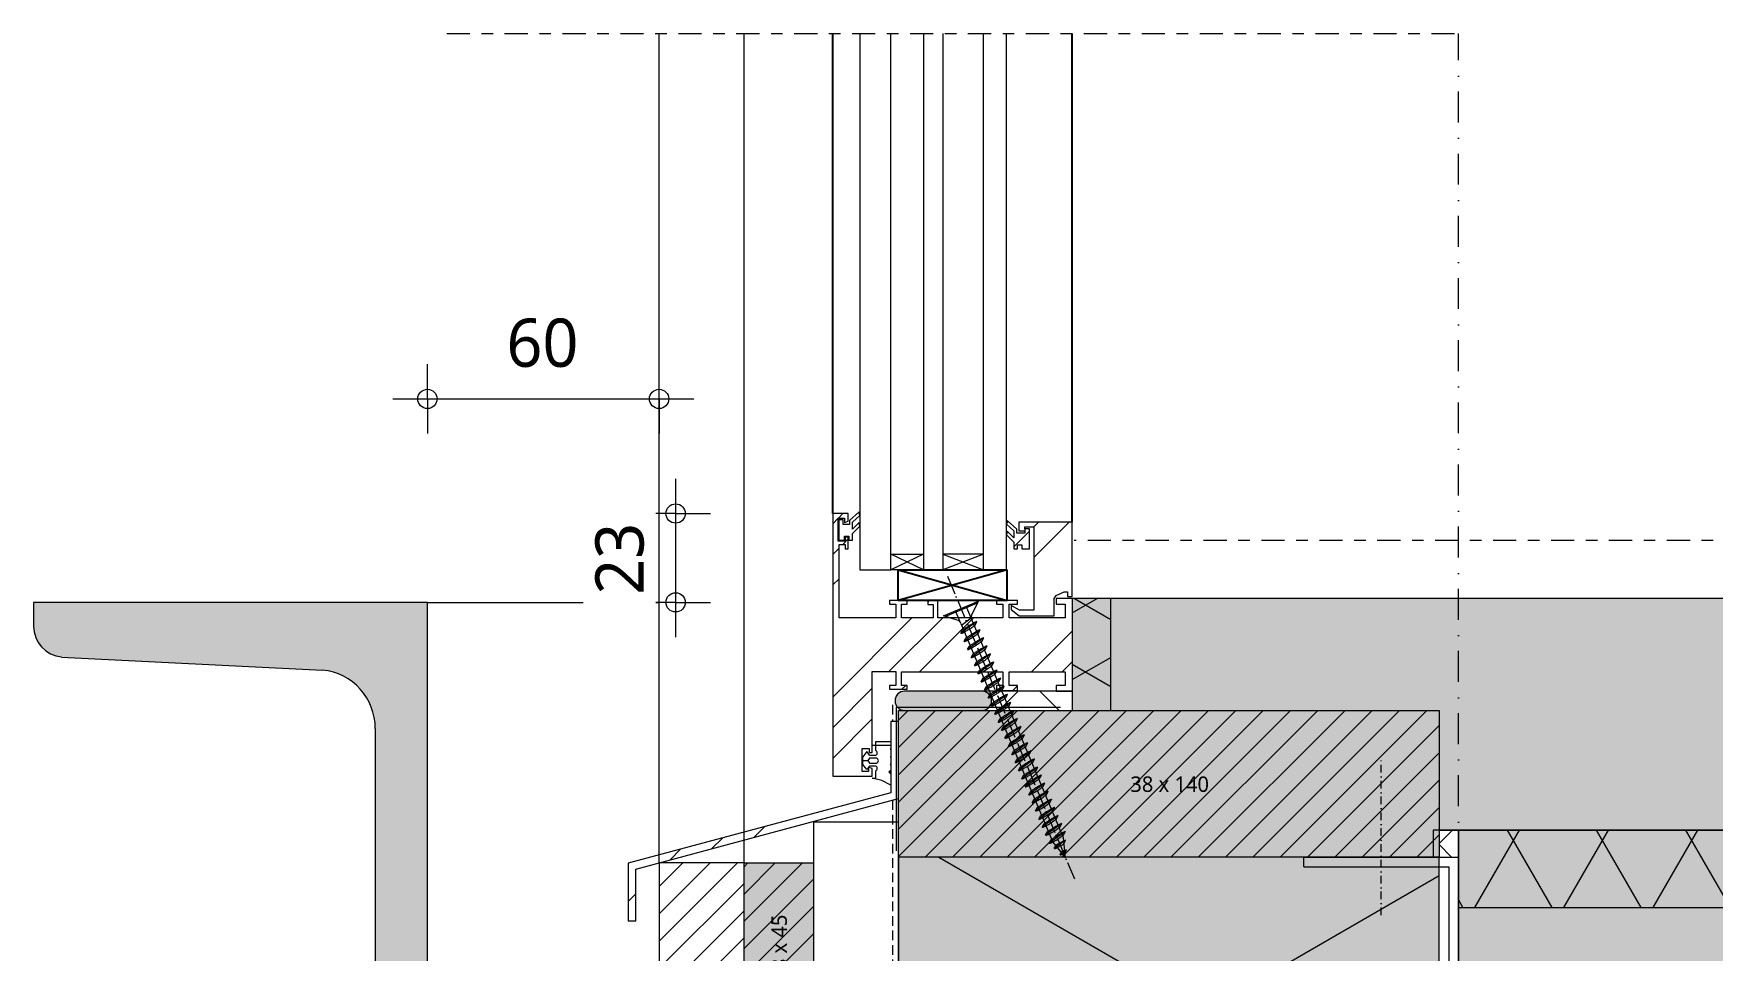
# Model space of a CAD drawing. Header units: millimetres. Extents: x -435 to 27166, y -19117 to 26500.
# Drawn here: x 7018.3 to 7453.1, y 20952.3 to 21189.8 of the extents above; entities that cross this region are included whole.
import ezdxf

# ---------------------------------------------------------------- set-up
doc = ezdxf.new("R2010")
doc.units = ezdxf.units.MM
for name, pattern in [('MV_center', [15, 6, -3, 3, -3]), ('MV_hartlijn_staal', [6.6, 5, -0.8, 0, -0.8]), ('MV_hidden', [3.75, 2.5, -1.25]), ('MV_stramien', [16, 8, -4, 0, -4]), ('Streep-stip _ detail', [4, 2, -1, 0, -1])]:
    doc.linetypes.add(name, pattern=pattern)
for name, color, linetype, lineweight in [('A-ANNO-DIMS', 211, 'Continuous', 13), ('A-ANNO-DIMS-5', 211, 'Continuous', 13), ('A-ANNO-NOTE', 131, 'Continuous', 18), ('A-DETL', 90, 'Continuous', 13), ('A-DETL-GENF', 92, 'Continuous', 18), ('A-DETL-MEDM', 33, 'Continuous', 18), ('A-DETL-THIN', 151, 'Continuous', 18)]:
    doc.layers.add(name, color=color, linetype=linetype, lineweight=lineweight)
doc.styles.add('Segoe UI_1', font='segoeui.ttf', dxfattribs={"height": 4})
doc.styles.add('Segoe UI_3', font='segoeui.ttf', dxfattribs={"height": 12.5})
doc.dimstyles.new('2_5_mm_4', dxfattribs={"dimscale": 304.8, "dimtxt": 13.092049, "dimasz": 0.016404, "dimexe": 0.029528, "dimexo": 0.0625, "dimgap": 0.014764, "dimtad": 1, "dimdec": 0, "dimzin": 0, "dimdsep": 46, "dimtxsty": 'Segoe UI_3', "dimblk1": 'DOTBLANK', "dimblk2": 'DOTBLANK', "dimsah": 1, "dimcen": 0.09, "dimdle": 0.029528, "dimazin": 0, "dimtfac": 1, "dimtdec": 4, "dimtix": 1, "dimtmove": 0, "dimatfit": 3, "dimfxl": 0.029528, "dimfxlon": 1, "dimtvp": 1, "dimtfill": 1, "dimtolj": 1, "dimtzin": 0, "dimarcsym": 2})
pattern_1 = [(45, (0, 0), (-22.45064, 22.45064), []), (45, (7.938, 0), (0, 44.90128), []), (45, (-7.938, 0), (0, 44.90128), [])]
pattern_2 = [(45, (0, 0), (-10.606602, 10.606602), []), (135, (0, 0), (-10.606602, -10.606602), [])]

# ---------------------------------------------------------------- blocks, each defined once
blk = doc.blocks.new('42 isolatie - Type 1-3765245-Details Appartement')
at = {"layer": 'A-DETL-GENF'}
blk.add_hatch(color=256, dxfattribs=at).paths.add_polyline_path([(226.37, -0.8), (226.37, -20.8), (736.37, -20.8), (736.37, -0.8), (450.55, -0.8)])
at = {"layer": 'A-DETL-GENF', "lineweight": 13}
h = blk.add_hatch(dxfattribs=at)
h.set_pattern_fill('FP_79', color=256, style=0, pattern_type=2)
h.set_pattern_definition([(300, (-2355.522, -120.812), (-17.32051, -10), []), (240, (-2355.522, -120.812), (-17.32051, 10), [])])
h.paths.add_polyline_path([(226.37, -0.8), (226.37, -20.8), (736.37, -20.8), (736.37, -0.8), (450.55, -0.8)])
at = {"layer": 'A-DETL-GENF'}
for p, q in [((736.37, -0.8), (226.37, -0.8)), ((736.37, -0.8), (226.37, -0.8)), ((736.37, -20.8), (736.37, -0.8)), ((736.37, -20.8), (736.37, -0.8)), ((226.37, -20.8), (736.37, -20.8))]:
    blk.add_line(p, q, dxfattribs=at)
blk = doc.blocks.new('42 isolatie - Type 1-3763087-Details Appartement')
at = {"layer": 'A-DETL-GENF'}
blk.add_hatch(color=256, dxfattribs=at).paths.add_polyline_path([(303.28, -0.8), (0.28, -0.8), (0.28, -140.79), (303.28, -140.79)])
at = {"layer": 'A-DETL-GENF', "lineweight": 13}
h = blk.add_hatch(dxfattribs=at)
h.set_pattern_fill('FP_80', color=256, style=0, pattern_type=2)
h.set_pattern_definition([(300, (-857.8, -704), (-121.936, -70.4), []), (240, (-857.8, -704), (-121.936, 70.4), [])])
h.paths.add_polyline_path([(303.28, -140.79), (303.28, -0.8), (0.28, -0.8), (0.28, -140.79), (3.33, -140.79)])
at = {"layer": 'A-DETL-GENF'}
for p, q in [((303.28, -0.8), (0.28, -0.8)), ((0.28, -0.8), (0.28, -140.79)), ((303.28, -0.8), (0.28, -0.8)), ((303.28, -140.79), (303.28, -0.8)), ((0.28, -140.8), (303.28, -140.8)), ((0.28, -140.8), (303.28, -140.8))]:
    blk.add_line(p, q, dxfattribs=at)
blk = doc.blocks.new('00 hout_rechthoekig_sls - SLS 38x140-V70-Details Appartement')
at = {"layer": 'A-DETL-GENF', "lineweight": 13}
blk.add_hatch(color=256, dxfattribs=at).paths.add_polyline_path([(0.01, -38), (140, -38), (140, 0), (0, 0), (0.01, -28.93)])
at = {"layer": 'A-DETL-MEDM', "lineweight": 13}
h = blk.add_hatch(dxfattribs=at)
h.set_pattern_fill('FP_88', color=256, style=0, pattern_type=2)
h.set_pattern_definition([(45, (-7242.334, -21014.486), (-3.5355339, 3.5355339), [])])
h.paths.add_polyline_path([(0.01, -38), (140, -38), (140, 0), (0, 0), (0.01, -28.93)])
at = {"layer": 'A-DETL-MEDM'}
for p, q in [((0, 0), (1.6, 0)), ((0, -2.83), (0, 0)), ((1.6, 0), (21.6, 0)), ((21.6, 0), (45, 0)), ((45, 0), (55, 0)), ((55, 0), (140, 0)), ((140, 0), (140, -38)), ((140, 0), (140, -38)), ((140, 0), (140, -38)), ((0, -22.83), (0, -2.83)), ((0, -28.93), (0, -22.83)), ((0, -38), (0, -28.93)), ((140, -38), (0.01, -38)), ((140, -38), (0.01, -38))]:
    blk.add_line(p, q, dxfattribs=at)
blk = doc.blocks.new('31 driedubbel_glas - HR___-V71-Details Appartement')
at = {"layer": 'A-DETL-GENF', "lineweight": 13}
for p, q in [((210, 0), (71.14, 0)), ((210, -21.5), (210, 0)), ((210, -6), (71.14, -6)), ((206, -6), (206, -16.5)), ((206, -16.5), (210, -6)), ((206, -6), (210, -16.5)), ((71.14, -16.5), (210, -16.5)), ((71.14, -21.5), (210, -21.5)), ((210, -21.5), (206, -30)), ((206, -21.5), (210, -30)), ((206, -30), (206, -21.5)), ((210, -21.5), (210, -30)), ((210, -30), (71.14, -30)), ((210, -30), (206, -30)), ((210, -38), (210, -30)), ((71.14, -38), (210, -38))]:
    blk.add_line(p, q, dxfattribs=at)
blk = doc.blocks.new('28 schroeven 2D - Verzonken schroef 5_0x70mm-3126482-Details Appartement')
at = {"layer": 'A-DETL-GENF', "linetype": 'MV_hartlijn_staal', "lineweight": 13}
blk.add_line((0, 9.1), (0, -75.9), dxfattribs=at)
at = {"layer": 'A-DETL-GENF', "lineweight": 5}
for p, q in [((-4.9, 0), (4.9, 0)), ((-2.04, -2.4), (-4.9, 0)), ((4.9, 0), (2.04, -2.4)), ((-4.54, -0.3), (4.54, -0.3)), ((-1.5, -4), (1.53, -3.26)), ((-1.5, -3.55), (-1.5, -65)), ((1.5, -65), (1.5, -3.55)), ((2.5, -4.74), (-2.5, -5.9)), ((-2.5, -5.9), (-1.75, -5.26)), ((2.5, -7), (-2.5, -8.17)), ((-2.5, -8.17), (-1.75, -7.53)), ((1.75, -5.38), (2.5, -4.74)), ((1.75, -7.64), (2.5, -7)), ((2.5, -9.27), (-2.5, -10.44)), ((-2.5, -10.44), (-1.75, -9.8)), ((2.5, -11.54), (-2.5, -12.71)), ((-2.5, -12.71), (-1.75, -12.07)), ((1.75, -9.91), (2.5, -9.27)), ((1.75, -12.18), (2.5, -11.54)), ((2.5, -13.81), (-2.5, -14.98)), ((-2.5, -14.98), (-1.75, -14.34)), ((2.5, -16.08), (-2.5, -17.24)), ((-2.5, -17.24), (-1.75, -16.6)), ((1.75, -14.45), (2.5, -13.81)), ((1.75, -16.72), (2.5, -16.08)), ((2.5, -18.35), (-2.5, -19.51)), ((-2.5, -19.51), (-1.75, -18.87)), ((2.5, -20.62), (-2.5, -21.78)), ((-2.5, -21.78), (-1.75, -21.14)), ((1.75, -18.99), (2.5, -18.35)), ((1.75, -21.26), (2.5, -20.62)), ((2.5, -22.89), (-2.5, -24.05)), ((-2.5, -24.05), (-1.75, -23.41)), ((2.5, -25.16), (-2.5, -26.32)), ((-2.5, -26.32), (-1.75, -25.68)), ((1.75, -23.53), (2.5, -22.89)), ((1.75, -25.8), (2.5, -25.16)), ((2.5, -27.43), (-2.5, -28.59)), ((-2.5, -28.59), (-1.75, -27.95)), ((2.5, -29.69), (-2.5, -30.86)), ((-2.5, -30.86), (-1.75, -30.22)), ((1.75, -28.07), (2.5, -27.43)), ((1.75, -30.33), (2.5, -29.69)), ((2.5, -31.96), (-2.5, -33.13)), ((-2.5, -33.13), (-1.75, -32.49)), ((2.5, -34.23), (-2.5, -35.4)), ((-2.5, -35.4), (-1.75, -34.76)), ((1.75, -32.6), (2.5, -31.96)), ((1.75, -34.87), (2.5, -34.23)), ((2.5, -36.5), (-2.5, -37.67)), ((-2.5, -37.67), (-1.75, -37.03)), ((2.5, -38.77), (-2.5, -39.93)), ((1.75, -37.14), (2.5, -36.5)), ((1.75, -39.41), (2.5, -38.77)), ((-2.5, -39.93), (-1.75, -39.29)), ((2.5, -41.04), (-2.5, -42.2)), ((-2.5, -42.2), (-1.75, -41.56)), ((2.5, -43.31), (-2.5, -44.47)), ((1.75, -41.68), (2.5, -41.04)), ((1.75, -43.95), (2.5, -43.31)), ((-2.5, -44.47), (-1.75, -43.83)), ((2.5, -45.58), (-2.5, -46.74)), ((-2.5, -46.74), (-1.75, -46.1)), ((1.75, -46.22), (2.5, -45.58)), ((2.5, -47.85), (-2.5, -49.01)), ((-2.5, -49.01), (-1.75, -48.37)), ((2.5, -50.12), (-2.5, -51.28)), ((-2.5, -51.28), (-1.75, -50.64)), ((1.75, -48.49), (2.5, -47.85)), ((1.75, -50.76), (2.5, -50.12)), ((2.5, -52.38), (-2.5, -53.55)), ((-2.5, -53.55), (-1.75, -52.91)), ((2.5, -54.65), (-2.5, -55.82)), ((-2.5, -55.82), (-1.75, -55.18)), ((1.75, -53.02), (2.5, -52.38)), ((1.75, -55.29), (2.5, -54.65)), ((2.5, -56.92), (-2.5, -58.09)), ((-2.5, -58.09), (-1.75, -57.45)), ((2.5, -59.19), (-2.5, -60.36)), ((-2.5, -60.36), (-1.75, -59.72)), ((1.75, -57.56), (2.5, -56.92)), ((1.75, -59.83), (2.5, -59.19)), ((2.5, -61.46), (-2.5, -62.62)), ((-2.5, -62.62), (-1.75, -61.98)), ((2.5, -63.73), (-2.5, -64.89)), ((-2.5, -64.89), (-1.75, -64.25)), ((-1.5, -65), (0, -70)), ((0, -70), (1.5, -65)), ((1.75, -62.1), (2.5, -61.46)), ((1.75, -64.37), (2.5, -63.73)), ((1.76, -65.84), (-1.76, -66.66)), ((-1.76, -66.66), (-1.01, -66.02)), ((-1.02, -68.71), (-0.27, -68.07)), ((1.02, -68.23), (-1.02, -68.71)), ((0.27, -68.87), (1.02, -68.23)), ((1.01, -66.48), (1.76, -65.84))]:
    blk.add_line(p, q, dxfattribs=at)
at = {"layer": 'A-DETL-GENF'}
for p, q in [((-1.5, -3.55), (-1.5, 0)), ((1.5, -3.55), (1.5, 0))]:
    blk.add_line(p, q, dxfattribs=at)
at = {"layer": 'A-DETL-GENF', "lineweight": 5}
for centre, start, end in [((-3, -3.55), 360, 50), ((3, -3.55), 130, 180)]:
    blk.add_arc(centre, 1.5, start, end, dxfattribs=at)
for points in [[(-2.5, -5.9), (-1.83, -6.19), (1.75, -5.38)], [(-2.5, -8.17), (-1.83, -8.46), (1.75, -7.64)], [(-1.75, -5.26), (2.23, -4.46), (2.5, -4.74)], [(-1.75, -7.53), (2.23, -6.73), (2.5, -7)], [(-2.5, -10.44), (-1.83, -10.73), (1.75, -9.91)], [(-2.5, -12.71), (-1.83, -13), (1.75, -12.18)], [(-1.75, -9.8), (2.23, -9), (2.5, -9.27)], [(-1.75, -12.07), (2.23, -11.27), (2.5, -11.54)], [(-2.5, -14.98), (-1.83, -15.27), (1.75, -14.45)], [(-2.5, -17.24), (-1.83, -17.54), (1.75, -16.72)], [(-1.75, -14.34), (2.23, -13.53), (2.5, -13.81)], [(-1.75, -16.6), (2.23, -15.8), (2.5, -16.08)], [(-2.5, -19.51), (-1.83, -19.81), (1.75, -18.99)], [(-2.5, -21.78), (-1.83, -22.08), (1.75, -21.26)], [(-1.75, -18.87), (2.23, -18.07), (2.5, -18.35)], [(-1.75, -21.14), (2.23, -20.34), (2.5, -20.62)], [(-2.5, -24.05), (-1.83, -24.35), (1.75, -23.53)], [(-2.5, -26.32), (-1.83, -26.61), (1.75, -25.8)], [(-1.75, -23.41), (2.23, -22.61), (2.5, -22.89)], [(-1.75, -25.68), (2.23, -24.88), (2.5, -25.16)], [(-2.5, -28.59), (-1.83, -28.88), (1.75, -28.07)], [(-2.5, -30.86), (-1.83, -31.15), (1.75, -30.33)], [(-1.75, -27.95), (2.23, -27.15), (2.5, -27.43)], [(-1.75, -30.22), (2.23, -29.42), (2.5, -29.69)], [(-2.5, -33.13), (-1.83, -33.42), (1.75, -32.6)], [(-1.75, -32.49), (2.23, -31.69), (2.5, -31.96)], [(-1.75, -34.76), (2.23, -33.96), (2.5, -34.23)], [(-2.5, -35.4), (-1.83, -35.69), (1.75, -34.87)], [(-2.5, -37.67), (-1.83, -37.96), (1.75, -37.14)], [(-1.75, -37.03), (2.23, -36.22), (2.5, -36.5)], [(-1.75, -39.29), (2.23, -38.49), (2.5, -38.77)], [(-2.5, -39.93), (-1.83, -40.23), (1.75, -39.41)], [(-2.5, -42.2), (-1.83, -42.5), (1.75, -41.68)], [(-1.75, -41.56), (2.23, -40.76), (2.5, -41.04)], [(-1.75, -43.83), (2.23, -43.03), (2.5, -43.31)], [(-2.5, -44.47), (-1.83, -44.77), (1.75, -43.95)], [(-2.5, -46.74), (-1.83, -47.04), (1.75, -46.22)], [(-1.75, -46.1), (2.23, -45.3), (2.5, -45.58)], [(-1.75, -48.37), (2.23, -47.57), (2.5, -47.85)], [(-2.5, -49.01), (-1.83, -49.3), (1.75, -48.49)], [(-2.5, -51.28), (-1.83, -51.57), (1.75, -50.76)], [(-1.75, -50.64), (2.23, -49.84), (2.5, -50.12)], [(-2.5, -53.55), (-1.83, -53.84), (1.75, -53.02)], [(-2.5, -55.82), (-1.83, -56.11), (1.75, -55.29)], [(-1.75, -52.91), (2.23, -52.11), (2.5, -52.38)], [(-1.75, -55.18), (2.23, -54.38), (2.5, -54.65)], [(-2.5, -58.09), (-1.83, -58.38), (1.75, -57.56)], [(-2.5, -60.36), (-1.83, -60.65), (1.75, -59.83)], [(-1.75, -57.45), (2.23, -56.65), (2.5, -56.92)], [(-1.75, -59.72), (2.23, -58.91), (2.5, -59.19)], [(-2.5, -62.62), (-1.83, -62.92), (1.75, -62.1)], [(-2.5, -64.89), (-1.83, -65.19), (1.75, -64.37)], [(-1.75, -61.98), (2.23, -61.18), (2.5, -61.46)], [(-1.75, -64.25), (2.23, -63.45), (2.5, -63.73)], [(-1.76, -66.66), (-1.34, -66.87), (1.01, -66.48)], [(-1.02, -68.71), (-0.85, -68.85), (0.27, -68.87)], [(-1.01, -66.02), (1.59, -65.65), (1.76, -65.84)], [(-0.27, -68.07), (0.96, -68.13), (1.02, -68.23)]]:
    blk.add_open_spline(points, degree=2, dxfattribs=at)
blk = doc.blocks.new('30_L-anker - 60x40-3126459-Details Appartement')
at = {"layer": 'A-DETL-GENF'}
for p, q in [((2.5, 60), (0, 60)), ((0, 60), (0, 0)), ((2.5, 2.5), (2.5, 60)), ((0, 50), (2.5, 50)), ((0, 30), (2.5, 30)), ((40, 0), (0, 0)), ((40, 2.5), (2.5, 2.5)), ((40, 2.5), (40, 0))]:
    blk.add_line(p, q, dxfattribs=at)
at = {"layer": 'A-DETL-GENF', "linetype": 'Streep-stip _ detail', "lineweight": 13}
for p, q in [((-30, 40), (15, 40)), ((20, 15), (20, -25))]:
    blk.add_line(p, q, dxfattribs=at)
blk = doc.blocks.new('42 isolatie - Type 1-3763530-Details Appartement')
at = {"layer": 'A-DETL-GENF'}
blk.add_hatch(color=256, dxfattribs=at).paths.add_polyline_path([(0.28, -0.8), (0.28, -10.8), (29.28, -10.8), (29.28, -0.8)])
at = {"layer": 'A-DETL-GENF', "lineweight": 13}
h = blk.add_hatch(dxfattribs=at)
h.set_pattern_fill('FP_89', color=256, style=0, pattern_type=2)
h.set_pattern_definition([(300, (-2375.531, -120.812), (-12.99038, -7.5), []), (240, (-2375.531, -120.812), (-12.99038, 7.5), [])])
h.paths.add_polyline_path([(0.28, -0.8), (0.28, -10.8), (29.28, -10.8), (29.28, -0.8)])
at = {"layer": 'A-DETL-GENF'}
for p, q in [((29.28, -0.8), (0.28, -0.8)), ((0.28, -0.8), (0.28, -10.8)), ((29.28, -0.8), (0.28, -0.8)), ((0.28, -0.8), (0.28, -10.8)), ((29.28, -10.8), (29.28, -0.8)), ((29.28, -10.8), (29.28, -0.8)), ((0.28, -10.8), (29.28, -10.8)), ((0.28, -10.8), (29.28, -10.8))]:
    blk.add_line(p, q, dxfattribs=at)
blk = doc.blocks.new('00 hout_rechthoekig_sls - Vuren 18x45-V72-Details Appartement')
at = {"layer": 'A-DETL-GENF', "lineweight": 13}
blk.add_hatch(color=256, dxfattribs=at).paths.add_polyline_path([(0, -18), (45, -18), (45, 0), (0, 0)])
at = {"layer": 'A-DETL-MEDM', "lineweight": 13}
h = blk.add_hatch(dxfattribs=at)
h.set_pattern_fill('FP_90', color=256, style=0, pattern_type=2)
h.set_pattern_definition([(315, (-20930.041, 7202.344), (3.5355339, 3.5355339), [])])
h.paths.add_polyline_path([(0, -18), (45, -18), (45, 0), (0, 0)])
at = {"layer": 'A-DETL-MEDM'}
for p, q in [((0, 0), (45, 0)), ((0, -18), (0, 0)), ((45, 0), (45, -18)), ((45, 0), (45, -18)), ((45, 0), (45, -18)), ((45, -18), (0, -18)), ((45, -18), (0, -18))]:
    blk.add_line(p, q, dxfattribs=at)
blk = doc.blocks.new('NLRS_00_DI_maskeer - Type 1-4234949-Details Appartement')
at = {"layer": 'A-DETL-GENF', "linetype": 'MV_center'}
blk.add_line((-100, 0), (162, 0), dxfattribs=at)
blk = doc.blocks.new('DIMBLOCK284-Details Appartement')
at = {"layer": 'A-ANNO-DIMS-5'}
for p, q in [((7184.62, 21074.49), (7184.62, 21033.49)), ((7184.62, 21065.49), (7175.62, 21065.49)), ((7184.62, 21065.49), (7193.62, 21065.49)), ((7184.62, 21042.49), (7175.62, 21042.49)), ((7184.62, 21042.49), (7193.62, 21042.49))]:
    blk.add_line(p, q, dxfattribs=at)
for centre in [(7184.62, 21065.49), (7184.62, 21042.49)]:
    blk.add_circle(centre, 2.5, dxfattribs=at)
at = {"layer": 'A-ANNO-DIMS-5', "color": 0, "insert": (7163.82, 21044.46), "char_height": 12.5, "width": 22.8516, "attachment_point": 1, "rotation": 90, "line_spacing_factor": 1.142579, "style": 'Segoe UI_3', "bg_fill": 3, "box_fill_scale": 1.25, "bg_fill_color": 9, "bg_fill_true_color": 13158600, "bg_fill_transparency": 0}
blk.add_mtext('23', dxfattribs=at)
blk = doc.blocks.new('_DotBlank')
at = {"color": 0, "linetype": 'ByBlock', "lineweight": -2}
blk.add_line((-0.5, 0), (-1, 0), dxfattribs=at)
blk.add_circle((0, 0), 0.5, dxfattribs=at)
blk = doc.blocks.new('DIMBLOCK285-Details Appartement')
at = {"layer": 'A-ANNO-DIMS-5'}
for p, q in [((7120.34, 21095.18), (7120.34, 21104.18)), ((7180.34, 21095.18), (7180.34, 21104.18)), ((7111.34, 21095.18), (7189.34, 21095.18)), ((7120.34, 21095.18), (7120.34, 21086.18)), ((7180.34, 21095.18), (7180.34, 21086.18))]:
    blk.add_line(p, q, dxfattribs=at)
for centre in [(7120.34, 21095.18), (7180.34, 21095.18)]:
    blk.add_circle(centre, 2.5, dxfattribs=at)
at = {"layer": 'A-ANNO-DIMS-5', "color": 0, "insert": (7140.82, 21115.98), "char_height": 12.5, "width": 22.8516, "attachment_point": 1, "line_spacing_factor": 1.142579, "style": 'Segoe UI_3', "bg_fill": 3, "box_fill_scale": 1.25, "bg_fill_color": 9, "bg_fill_true_color": 13158600, "bg_fill_transparency": 0}
blk.add_mtext('60', dxfattribs=at)

msp = doc.modelspace()

# ---------------------------------------------------------------- hatches: boundary and pattern name
at = {"layer": 'A-DETL-GENF', "lineweight": 13}
h = msp.add_hatch(dxfattribs=at)
h.set_pattern_fill('FP_83', color=254, style=0, pattern_type=2)
h.set_pattern_definition(pattern_1)
h.paths.add_polyline_path([(7235.53, 20997.49), (7235.53, 20999.49), (7234.53, 20999.79), (7234.53, 20998.69), (7232.93, 20998.69), (7232.93, 21004.67), (7234.73, 21004.67), (7234.73, 21003.57), (7235.53, 21003.57), (7235.53, 21024.54), (7241.63, 21024.54), (7241.63, 21020.98), (7240.04, 21020.98), (7240.04, 21019.99), (7244.54, 21019.99), (7244.54, 21020.98), (7243.13, 21020.98), (7243.13, 21024.49), (7269.33, 21024.49), (7269.33, 21020.99), (7267.75, 21020.99), (7267.75, 21019.69), (7273.15, 21019.69), (7273.15, 21020.99), (7271.03, 21020.99), (7271.03, 21024.49), (7285.53, 21024.49), (7285.53, 21020.99), (7283.16, 21020.99), (7283.16, 21019.49), (7287.33, 21019.49), (7287.33, 21043.49), (7283.16, 21043.49), (7283.16, 21041.99), (7285.53, 21041.99), (7285.53, 21038.49), (7271.03, 21038.49), (7271.03, 21041.99), (7273.15, 21041.99), (7273.15, 21042.94), (7267.75, 21042.94), (7267.75, 21041.99), (7269.33, 21041.99), (7269.33, 21038.49), (7252.53, 21038.49), (7252.53, 21042.94), (7249.94, 21042.94), (7249.94, 21041.93), (7251.33, 21041.93), (7251.33, 21038.44), (7243.13, 21038.44), (7243.13, 21041.99), (7244.54, 21041.99), (7244.54, 21042.94), (7240.04, 21042.94), (7240.04, 21041.99), (7241.63, 21041.99), (7241.63, 21038.49), (7226.93, 21038.49), (7226.93, 21057.49), (7228.53, 21057.49), (7228.53, 21056.39), (7229.33, 21056.39), (7229.33, 21059.4), (7228.53, 21059.4), (7228.53, 21058.3), (7226.73, 21058.3), (7226.73, 21064.29), (7228.33, 21064.29), (7228.33, 21063.19), (7229.33, 21063.49), (7229.33, 21065.49), (7225.33, 21065.49), (7225.33, 20997.49)])
h.paths.add_polyline_path([(7273.62, 21038.99), (7282.63, 21038.99), (7282.63, 21043.48), (7283.13, 21044.27), (7285.24, 21045.22), (7286.13, 21045.22), (7286.13, 21043.98), (7287.33, 21043.98), (7287.33, 21063.28), (7273.46, 21063.28), (7273.46, 21060.99), (7275.04, 21060.99), (7275.04, 21062.08), (7277.38, 21062.08), (7277.38, 21040.46), (7273.63, 21040.46), (7271.53, 21041.71), (7271.53, 21040.62)])
h = msp.add_hatch(dxfattribs=at)
h.set_pattern_fill('FP_83', color=254, style=0, pattern_type=2)
h.set_pattern_definition(pattern_1)
h.paths.add_polyline_path([(7274.31, 21056.34), (7276.25, 21056.34), (7276.25, 21061.57), (7275.04, 21061.57), (7275.04, 21060.4), (7272.95, 21060.4), (7272.95, 21061.45), (7270.51, 21063.65), (7270.31, 21062.72), (7272.2, 21061.01), (7272.2, 21059.19), (7270.5, 21060.89), (7270.31, 21059.98), (7272.2, 21058.09), (7272.2, 21056.34), (7273.15, 21056.34), (7273.15, 21057.39), (7274.31, 21057.39)])
h = msp.add_hatch(dxfattribs=at)
h.set_pattern_fill('FP_17', color=254, style=0, pattern_type=2)
h.set_pattern_definition([(0, (0, 0), (20.32, 5.08), [1.676, -13.564, 1.676, -13.564, -81.28]), (0, (0, 0), (20.32, 5.08), [-30.48, 1.676, -28.804, 1.676, -13.564, -35.56]), (0, (0, 0), (20.32, 5.08), [-76.2, 1.676, -8.484, 1.676, -23.724]), (120, (7.62, 2.54), (-14.559409, 15.0576362), [1.676, -13.564, 1.676, -13.564, -81.28]), (120, (7.62, 2.54), (-14.559409, 15.0576362), [-30.48, 1.676, -28.804, 1.676, -13.564, -35.56]), (120, (7.62, 2.54), (-14.559409, 15.0576362), [-76.2, 1.676, -8.484, 1.676, -23.724]), (240, (10.16, 12.7), (-5.760591, -20.1376362), [1.676, -13.564, 1.676, -13.564, -81.28]), (240, (10.16, 12.7), (-5.760591, -20.1376362), [-30.48, 1.676, -28.804, 1.676, -13.564, -35.56]), (240, (10.16, 12.7), (-5.760591, -20.1376362), [-76.2, 1.676, -8.484, 1.676, -23.724])])
h.paths.add_polyline_path([(7673.15, 20983.49), (7897.33, 20983.49), (7897.33, 21043.49), (7297.33, 21043.49), (7297.33, 21014.49), (7382.33, 21014.49), (7382.33, 20983.49)])
at = {"layer": 'A-DETL-GENF'}
for color, points in [(7, [(7018.34, 20662.49), (7120.34, 20662.49), (7120.34, 21042.49), (7018.34, 21042.49), (7018.34, 21036.35), (7018.59, 21034.39), (7019.29, 21032.55), (7020.43, 21030.94), (7021.92, 21029.66), (7023.67, 21028.77), (7025.59, 21028.33), (7093.16, 21024.96), (7096.79, 21024.14), (7100.11, 21022.46), (7102.92, 21020.03), (7105.05, 21016.99), (7106.39, 21013.53), (7106.84, 21009.84), (7106.84, 20695.13), (7106.39, 20691.44), (7105.05, 20687.98), (7102.92, 20684.94), (7100.11, 20682.51), (7096.79, 20680.83), (7093.16, 20680.01), (7025.59, 20676.64), (7023.67, 20676.2), (7021.92, 20675.32), (7020.43, 20674.03), (7019.29, 20672.42), (7018.59, 20670.58), (7018.34, 20668.63)]), (7, [(7263.93, 21014.49), (7264.58, 21014.57), (7265.18, 21014.82), (7265.7, 21015.22), (7266.1, 21015.74), (7266.35, 21016.34), (7266.43, 21016.99), (7266.35, 21017.63), (7266.1, 21018.24), (7265.7, 21018.75), (7265.18, 21019.15), (7264.58, 21019.4), (7263.93, 21019.49), (7243.93, 21019.49), (7243.29, 21019.4), (7242.68, 21019.15), (7242.17, 21018.75), (7241.77, 21018.24), (7241.52, 21017.63), (7241.43, 21016.99), (7241.52, 21016.34), (7241.77, 21015.74), (7242.17, 21015.22), (7242.68, 21014.82), (7243.29, 21014.57), (7243.93, 21014.49)]), (9, [(7387.33, 20723.49), (7466.6, 20723.49), (7466.6, 20773.49), (7897.33, 20773.49), (7897.33, 20963.49), (7387.33, 20963.49), (7387.33, 20773.49)])]:
    msp.add_hatch(color=color, dxfattribs=at).paths.add_polyline_path(points)
at = {"layer": 'A-DETL-GENF', "lineweight": 13}
h = msp.add_hatch(dxfattribs=at)
h.set_pattern_fill('FP_21', color=251, style=0, pattern_type=2)
h.set_pattern_definition(pattern_2)
h.paths.add_polyline_path([(7287.33, 21014.49), (7287.33, 21019.49), (7263.93, 21019.49), (7264.58, 21019.4), (7265.18, 21019.15), (7265.7, 21018.75), (7266.1, 21018.24), (7266.35, 21017.63), (7266.43, 21016.99), (7266.35, 21016.34), (7266.1, 21015.74), (7265.7, 21015.22), (7265.18, 21014.82), (7264.58, 21014.57), (7263.93, 21014.49), (7265.18, 21014.49)])
h = msp.add_hatch(dxfattribs=at)
h.set_pattern_fill('FP_83', color=254, style=0, pattern_type=2)
h.set_pattern_definition(pattern_1)
h.paths.add_polyline_path([(7172.34, 20959.97), (7174.34, 20959.97), (7174.34, 20973.43), (7242.34, 20991.65), (7242.34, 21011.65), (7240.34, 21011.65), (7240.34, 20993.19), (7172.34, 20974.97)])
h = msp.add_hatch(dxfattribs=at)
h.set_pattern_fill('FP_21', color=251, style=0, pattern_type=2)
h.set_pattern_definition(pattern_2)
h.paths.add_polyline_path([(7387.33, 20976.49), (7387.33, 20983.49), (7382.33, 20983.49), (7382.33, 20976.49)])
h = msp.add_hatch(dxfattribs=at)
h.set_pattern_fill('FP_33', color=250, style=0, pattern_type=2)
h.set_pattern_definition([(45, (0, 0), (-3.5355339, 3.5355339), [])])
h.paths.add_polyline_path([(7202.34, 20618.49), (7202.34, 20975.04), (7180.34, 20975.04), (7180.34, 20618.49), (7198.76, 20618.49)])

# ---------------------------------------------------------------- linework, layer by layer
at = {"layer": 'A-DETL'}
for p, q in [((7180.34, 20975.04), (7180.34, 21189.79)), ((7202.34, 20975.04), (7202.34, 21189.79)), ((7120.34, 21042.49), (7180.34, 21042.49)), ((7234.15, 21003.82), (7233.13, 21002.46)), ((7234.83, 21002.88), (7234.15, 21003.82)), ((7236.43, 21004.08), (7236.43, 21006.49)), ((7236.43, 21006.49), (7240.23, 21006.49)), ((7240.34, 21004.6), (7240.15, 21004.48)), ((7240.15, 21004.48), (7240.34, 21004.36)), ((7240.23, 21006.49), (7240.34, 21006.41)), ((7233.13, 21001.49), (7233.13, 21002.46)), ((7233.13, 21000.51), (7233.13, 21001.49)), ((7233.13, 21001.49), (7234.35, 21001.49)), ((7234.15, 20999.16), (7233.13, 21000.51)), ((7234.53, 20999.68), (7234.15, 20999.16)), ((7234.83, 21002.1), (7234.35, 21001.49)), ((7234.35, 21001.49), (7234.83, 21000.87)), ((7234.83, 21000.09), (7234.6, 20999.77)), ((7234.83, 21002.88), (7236.43, 21002.88)), ((7236.73, 21002.1), (7234.83, 21002.1)), ((7234.83, 21000.87), (7236.73, 21000.87)), ((7236.43, 21000.09), (7234.83, 21000.09)), ((7240.34, 21002.59), (7240.15, 21002.47)), ((7240.15, 21002.47), (7240.34, 21002.36)), ((7240.34, 21000.58), (7240.15, 21000.47)), ((7240.15, 21000.47), (7240.34, 21000.35)), ((7237.98, 20996.39), (7235.53, 20996.99)), ((7235.53, 20996.99), (7236.43, 20996.99)), ((7236.43, 20996.99), (7236.43, 20998.89)), ((7240.34, 20995.18), (7237.98, 20996.39)), ((7239.83, 20998.58), (7240.34, 20998.01))]:
    msp.add_line(p, q, dxfattribs=at)
at = {"layer": 'A-DETL', "lineweight": 25}
for p, q in [((7225.33, 21065.49), (7225.33, 21189.79)), ((7287.33, 21063.28), (7287.33, 21189.79)), ((7242.29, 21042.94), (7242.29, 21050.94)), ((7242.29, 21050.94), (7270.45, 21050.94)), ((7270.45, 21050.94), (7242.29, 21042.94)), ((7242.29, 21050.94), (7270.45, 21042.94)), ((7270.45, 21042.94), (7270.45, 21050.94)), ((7270.45, 21042.94), (7242.29, 21042.94))]:
    msp.add_line(p, q, dxfattribs=at)
at = {"layer": 'A-DETL', "linetype": 'MV_stramien', "lineweight": 18}
msp.add_line((7387.33, 20635.49), (7387.33, 21189.79), dxfattribs=at)
at = {"layer": 'A-DETL', "lineweight": 18}
for p, q in [((7232.11, 21065.91), (7229.66, 21063.71)), ((7230.41, 21063.28), (7232.31, 21064.98)), ((7232.31, 21064.98), (7232.11, 21065.91)), ((7227.99, 21063.83), (7226.86, 21063.83)), ((7226.86, 21063.83), (7226.86, 21058.61)), ((7227.99, 21062.66), (7227.99, 21063.83)), ((7229.66, 21062.66), (7227.99, 21062.66)), ((7229.66, 21063.71), (7229.66, 21062.66)), ((7230.41, 21061.46), (7230.41, 21063.28)), ((7232.11, 21063.16), (7230.41, 21061.46)), ((7230.41, 21060.36), (7232.31, 21062.25)), ((7230.41, 21058.61), (7230.41, 21060.36)), ((7232.31, 21062.25), (7232.11, 21063.16)), ((7270.51, 21063.65), (7270.31, 21062.72)), ((7270.31, 21062.72), (7272.2, 21061.01)), ((7270.5, 21060.89), (7270.31, 21059.98)), ((7272.2, 21059.19), (7270.5, 21060.89)), ((7272.95, 21061.45), (7270.51, 21063.65)), ((7272.2, 21061.01), (7272.2, 21059.19)), ((7272.95, 21060.4), (7272.95, 21061.45)), ((7275.04, 21060.4), (7272.95, 21060.4)), ((7276.25, 21061.57), (7275.04, 21061.57)), ((7275.04, 21061.57), (7275.04, 21060.4)), ((7276.25, 21056.34), (7276.25, 21061.57)), ((7277.38, 21062.08), (7277.38, 21040.46)), ((7226.86, 21058.61), (7228.31, 21058.61)), ((7228.31, 21058.61), (7228.31, 21059.65)), ((7228.31, 21059.65), (7229.46, 21059.65)), ((7229.46, 21059.65), (7229.46, 21058.61)), ((7229.46, 21058.61), (7230.41, 21058.61)), ((7270.31, 21059.98), (7272.2, 21058.09)), ((7272.2, 21058.09), (7272.2, 21056.34)), ((7272.2, 21056.34), (7273.15, 21056.34)), ((7273.15, 21056.34), (7273.15, 21057.39)), ((7273.15, 21057.39), (7274.31, 21057.39)), ((7274.31, 21057.39), (7274.31, 21056.34)), ((7274.31, 21056.34), (7276.25, 21056.34)), ((7897.33, 21043.49), (7297.33, 21043.49)), ((7120.34, 21042.49), (7018.34, 21042.49)), ((7018.34, 21042.49), (7018.34, 21036.35)), ((7120.34, 20662.49), (7120.34, 21042.49)), ((7025.59, 21028.33), (7093.16, 21024.96)), ((7263.93, 21019.49), (7243.93, 21019.49)), ((7287.33, 21019.49), (7263.93, 21019.49)), ((7241.84, 20978.12), (7241.84, 21015.34)), ((7241.84, 21015.34), (7284.25, 21015.34)), ((7243.93, 21014.49), (7263.93, 21014.49)), ((7263.93, 21014.49), (7287.33, 21014.49)), ((7106.84, 21009.84), (7106.84, 20695.13)), ((7242.34, 21011.65), (7240.34, 21011.65)), ((7240.34, 21011.65), (7240.34, 20993.19)), ((7242.34, 20991.65), (7242.34, 21011.65)), ((7235.53, 21005.49), (7240.34, 21005.49)), ((7240.34, 20993.19), (7172.34, 20974.97)), ((7174.34, 20973.43), (7242.34, 20991.65)), ((7242.34, 20985.55), (7220.34, 20985.55)), ((7220.34, 20985.55), (7220.34, 20975.04)), ((7242.34, 20635.49), (7242.34, 20985.55)), ((7387.33, 20983.49), (7380.76, 20983.49)), ((7380.76, 20983.49), (7380.76, 20976.49)), ((7382.33, 20983.49), (7897.33, 20983.49)), ((7387.33, 20976.49), (7387.33, 20983.49)), ((7172.34, 20974.97), (7172.34, 20959.97)), ((7174.34, 20959.97), (7174.34, 20973.43)), ((7202.34, 20975.04), (7180.34, 20975.04)), ((7180.34, 20975.04), (7180.34, 20618.49)), ((7380.76, 20976.49), (7387.33, 20976.49)), ((7387.33, 20963.49), (7387.33, 20723.49)), ((7172.34, 20959.97), (7174.34, 20959.97))]:
    msp.add_line(p, q, dxfattribs=at)
at = {"layer": 'A-DETL', "linetype": 'MV_center', "lineweight": 18}
msp.add_line((7897.33, 21058.49), (7287.84, 21058.49), dxfattribs=at)
at = {"layer": 'A-DETL', "linetype": 'MV_hidden', "lineweight": 18}
for p, q in [((7240.76, 21015.92), (7240.76, 21011.65)), ((7240.76, 20991.23), (7240.76, 20635.92))]:
    msp.add_line(p, q, dxfattribs=at)
at = {"layer": 'A-DETL', "lineweight": 18}
for centre, radius, start, end in [((7026.4, 21036.35), 8.05, 180, 264.28), ((7091.65, 21009.84), 15.19, 0, 84.28), ((7243.93, 21016.99), 2.5, 90, 270), ((7263.93, 21016.99), 2.5, 270, 90), ((7263.93, 21016.99), 2.5, 270, 90)]:
    msp.add_arc(centre, radius, start, end, dxfattribs=at)
at = {"layer": 'A-DETL'}
for centre, radius, start, end in [((7236.21, 21003.48), 0.641, 290.6419, 69.3581), ((7236.18, 20999.49), 0.652, 292.9586, 67.0414), ((7236.45, 21001.49), 0.677, 295.1778, 64.8222), ((7241.05, 20997.43), 1.68, 115.3419, 136.5828)]:
    msp.add_arc(centre, radius, start, end, dxfattribs=at)
at = {"layer": 'A-DETL-THIN'}
for p, q in [((7229.33, 21065.49), (7225.33, 21065.49)), ((7225.33, 21065.49), (7225.33, 20997.49)), ((7229.33, 21063.49), (7229.33, 21065.49)), ((7226.73, 21058.3), (7226.73, 21064.29)), ((7226.73, 21064.29), (7228.33, 21064.29)), ((7228.33, 21064.29), (7228.33, 21063.19)), ((7228.33, 21063.19), (7229.33, 21063.49)), ((7287.33, 21063.28), (7273.46, 21063.28)), ((7273.46, 21063.28), (7273.46, 21060.99)), ((7273.46, 21060.99), (7275.04, 21060.99)), ((7275.04, 21061.57), (7275.04, 21062.08)), ((7275.04, 21062.08), (7277.38, 21062.08)), ((7287.33, 21043.98), (7287.33, 21063.28)), ((7228.53, 21058.3), (7226.73, 21058.3)), ((7226.93, 21038.49), (7226.93, 21057.49)), ((7226.93, 21057.49), (7228.53, 21057.49)), ((7229.33, 21059.4), (7228.53, 21059.4)), ((7228.53, 21059.4), (7228.53, 21058.3)), ((7228.53, 21057.49), (7228.53, 21056.39)), ((7228.53, 21056.39), (7229.33, 21056.39)), ((7229.33, 21056.39), (7229.33, 21059.4)), ((7282.63, 21043.48), (7283.13, 21044.27)), ((7282.63, 21038.99), (7282.63, 21043.48)), ((7283.13, 21044.27), (7285.24, 21045.22)), ((7287.33, 21043.49), (7283.16, 21043.49)), ((7283.16, 21043.49), (7283.16, 21041.99)), ((7285.24, 21045.22), (7286.13, 21045.22)), ((7286.13, 21045.22), (7286.13, 21043.98)), ((7286.13, 21043.98), (7287.33, 21043.98)), ((7244.54, 21042.94), (7240.04, 21042.94)), ((7240.04, 21042.94), (7240.04, 21041.99)), ((7240.04, 21041.99), (7241.63, 21041.99)), ((7241.63, 21041.99), (7241.63, 21038.49)), ((7243.13, 21038.44), (7243.13, 21041.99)), ((7243.13, 21041.99), (7244.54, 21041.99)), ((7244.54, 21041.99), (7244.54, 21042.94)), ((7252.53, 21042.94), (7249.94, 21042.94)), ((7249.94, 21042.94), (7249.94, 21041.93)), ((7249.94, 21041.93), (7251.33, 21041.93)), ((7251.33, 21041.93), (7251.33, 21038.44)), ((7252.53, 21038.49), (7252.53, 21042.94)), ((7273.15, 21042.94), (7267.75, 21042.94)), ((7267.75, 21042.94), (7267.75, 21041.99)), ((7267.75, 21041.99), (7269.33, 21041.99)), ((7269.33, 21041.99), (7269.33, 21038.49)), ((7271.03, 21038.49), (7271.03, 21041.99)), ((7271.03, 21041.99), (7273.15, 21041.99)), ((7273.63, 21040.46), (7271.53, 21041.71)), ((7271.53, 21041.71), (7271.53, 21040.62)), ((7271.53, 21040.62), (7273.62, 21038.99)), ((7273.15, 21041.99), (7273.15, 21042.94)), ((7273.62, 21038.99), (7282.63, 21038.99)), ((7277.38, 21040.46), (7273.63, 21040.46)), ((7283.16, 21041.99), (7285.53, 21041.99)), ((7285.53, 21041.99), (7285.53, 21038.49)), ((7241.63, 21038.49), (7226.93, 21038.49)), ((7251.33, 21038.44), (7243.13, 21038.44)), ((7269.33, 21038.49), (7252.53, 21038.49)), ((7285.53, 21038.49), (7271.03, 21038.49)), ((7235.53, 21003.57), (7235.53, 21024.54)), ((7235.53, 21024.54), (7241.63, 21024.54)), ((7241.63, 21024.54), (7241.63, 21020.98)), ((7243.13, 21020.98), (7243.13, 21024.49)), ((7243.13, 21024.49), (7269.33, 21024.49)), ((7269.33, 21024.49), (7269.33, 21020.99)), ((7271.03, 21020.99), (7271.03, 21024.49)), ((7271.03, 21024.49), (7285.53, 21024.49)), ((7285.53, 21024.49), (7285.53, 21020.99)), ((7241.63, 21020.98), (7240.04, 21020.98)), ((7240.04, 21020.98), (7240.04, 21019.99)), ((7240.04, 21019.99), (7244.54, 21019.99)), ((7244.54, 21020.98), (7243.13, 21020.98)), ((7244.54, 21019.99), (7244.54, 21020.98)), ((7269.33, 21020.99), (7267.75, 21020.99)), ((7267.75, 21020.99), (7267.75, 21019.69)), ((7267.75, 21019.69), (7273.15, 21019.69)), ((7273.15, 21020.99), (7271.03, 21020.99)), ((7273.15, 21019.69), (7273.15, 21020.99)), ((7285.53, 21020.99), (7283.16, 21020.99)), ((7283.16, 21020.99), (7283.16, 21019.49)), ((7283.16, 21019.49), (7287.33, 21019.49)), ((7232.93, 20998.69), (7232.93, 21004.67)), ((7232.93, 21004.67), (7234.73, 21004.67)), ((7234.73, 21004.67), (7234.73, 21003.57)), ((7235.53, 20999.49), (7234.53, 20999.79)), ((7234.53, 20999.79), (7234.53, 20998.69)), ((7234.73, 21003.57), (7235.53, 21003.57)), ((7235.53, 20997.49), (7235.53, 20999.49)), ((7225.33, 20997.49), (7235.53, 20997.49)), ((7234.53, 20998.69), (7232.93, 20998.69))]:
    msp.add_line(p, q, dxfattribs=at)

# ---------------------------------------------------------------- block references
at = {"layer": 'A-DETL-GENF', "linetype": 'MV_center'}
msp.add_blockref('NLRS_00_DI_maskeer - Type 1-4234949-Details Appartement', (7225.33, 21189.79), dxfattribs=at)
at = {"layer": 'A-DETL-GENF', "lineweight": 13, "rotation": 270.0000000000002}
msp.add_blockref('31 driedubbel_glas - HR___-V71-Details Appartement', (7270.31, 21260.94), dxfattribs=at)
at = {"layer": 'A-DETL-GENF'}
for name, p, rotation in [('28 schroeven 2D - Verzonken schroef 5_0x70mm-3126482-Details Appartement', (7258.51, 21040.89), 22.76846156176077), ('42 isolatie - Type 1-3763530-Details Appartement', (7286.53, 21014.21), 90), ('30_L-anker - 60x40-3126459-Details Appartement', (7387.33, 20976.49), 180), ('42 isolatie - Type 1-3765245-Details Appartement', (8123.7, 20962.69), 180), ('42 isolatie - Type 1-3763087-Details Appartement', (7383.13, 20976.76), 269.9999999999999)]:
    msp.add_blockref(name, p, dxfattribs=dict(at, rotation=rotation))
at = {"layer": 'A-DETL-MEDM', "lineweight": 13}
msp.add_blockref('00 hout_rechthoekig_sls - SLS 38x140-V70-Details Appartement', (7242.33, 21014.49), dxfattribs=at)
at = {"layer": 'A-DETL-MEDM', "lineweight": 13, "rotation": 90.0000000000001}
msp.add_blockref('00 hout_rechthoekig_sls - Vuren 18x45-V72-Details Appartement', (7202.34, 20930.04), dxfattribs=at)

# ---------------------------------------------------------------- texts
at = {"layer": 'A-ANNO-NOTE', "lineweight": 13, "insert": (7302.37, 20997.4), "char_height": 4, "width": 27.6582, "attachment_point": 1, "style": 'Segoe UI_1'}
msp.add_mtext('38 x 140', dxfattribs=at)
at = {"layer": 'A-ANNO-NOTE', "lineweight": 13, "insert": (7209.43, 20944.23), "char_height": 4, "width": 23.6498, "attachment_point": 1, "rotation": 90, "style": 'Segoe UI_1'}
msp.add_mtext('18 x 45', dxfattribs=at)

# ---------------------------------------------------------------- next in the draw order: dimensions: what is measured, and where the dimension line sits
at = {"layer": 'A-ANNO-DIMS'}
dim = msp.add_linear_dim(base=(7180.34, 21095.18), p1=(7120.34, 21086.18), p2=(7180.34, 21086.18), dimstyle='2_5_mm_4', override={"dimpost": '<>', "dimfxl": 60}, dxfattribs=at)
dim.commit()
dim.dimension.update_dxf_attribs({"geometry": 'DIMBLOCK285-Details Appartement', "text_midpoint": (7150.34, 21106.14)})
dim = msp.add_linear_dim(base=(7184.62, 21042.49), p1=(7193.62, 21065.49), p2=(7175.62, 21042.49), angle=90, dimstyle='2_5_mm_4', override={"dimpost": '<>', "dimfxl": 29.206235}, dxfattribs=at)
dim.commit()
dim.dimension.update_dxf_attribs({"geometry": 'DIMBLOCK284-Details Appartement', "text_midpoint": (7173.66, 21053.99)})

doc.saveas('drawing.dxf')
